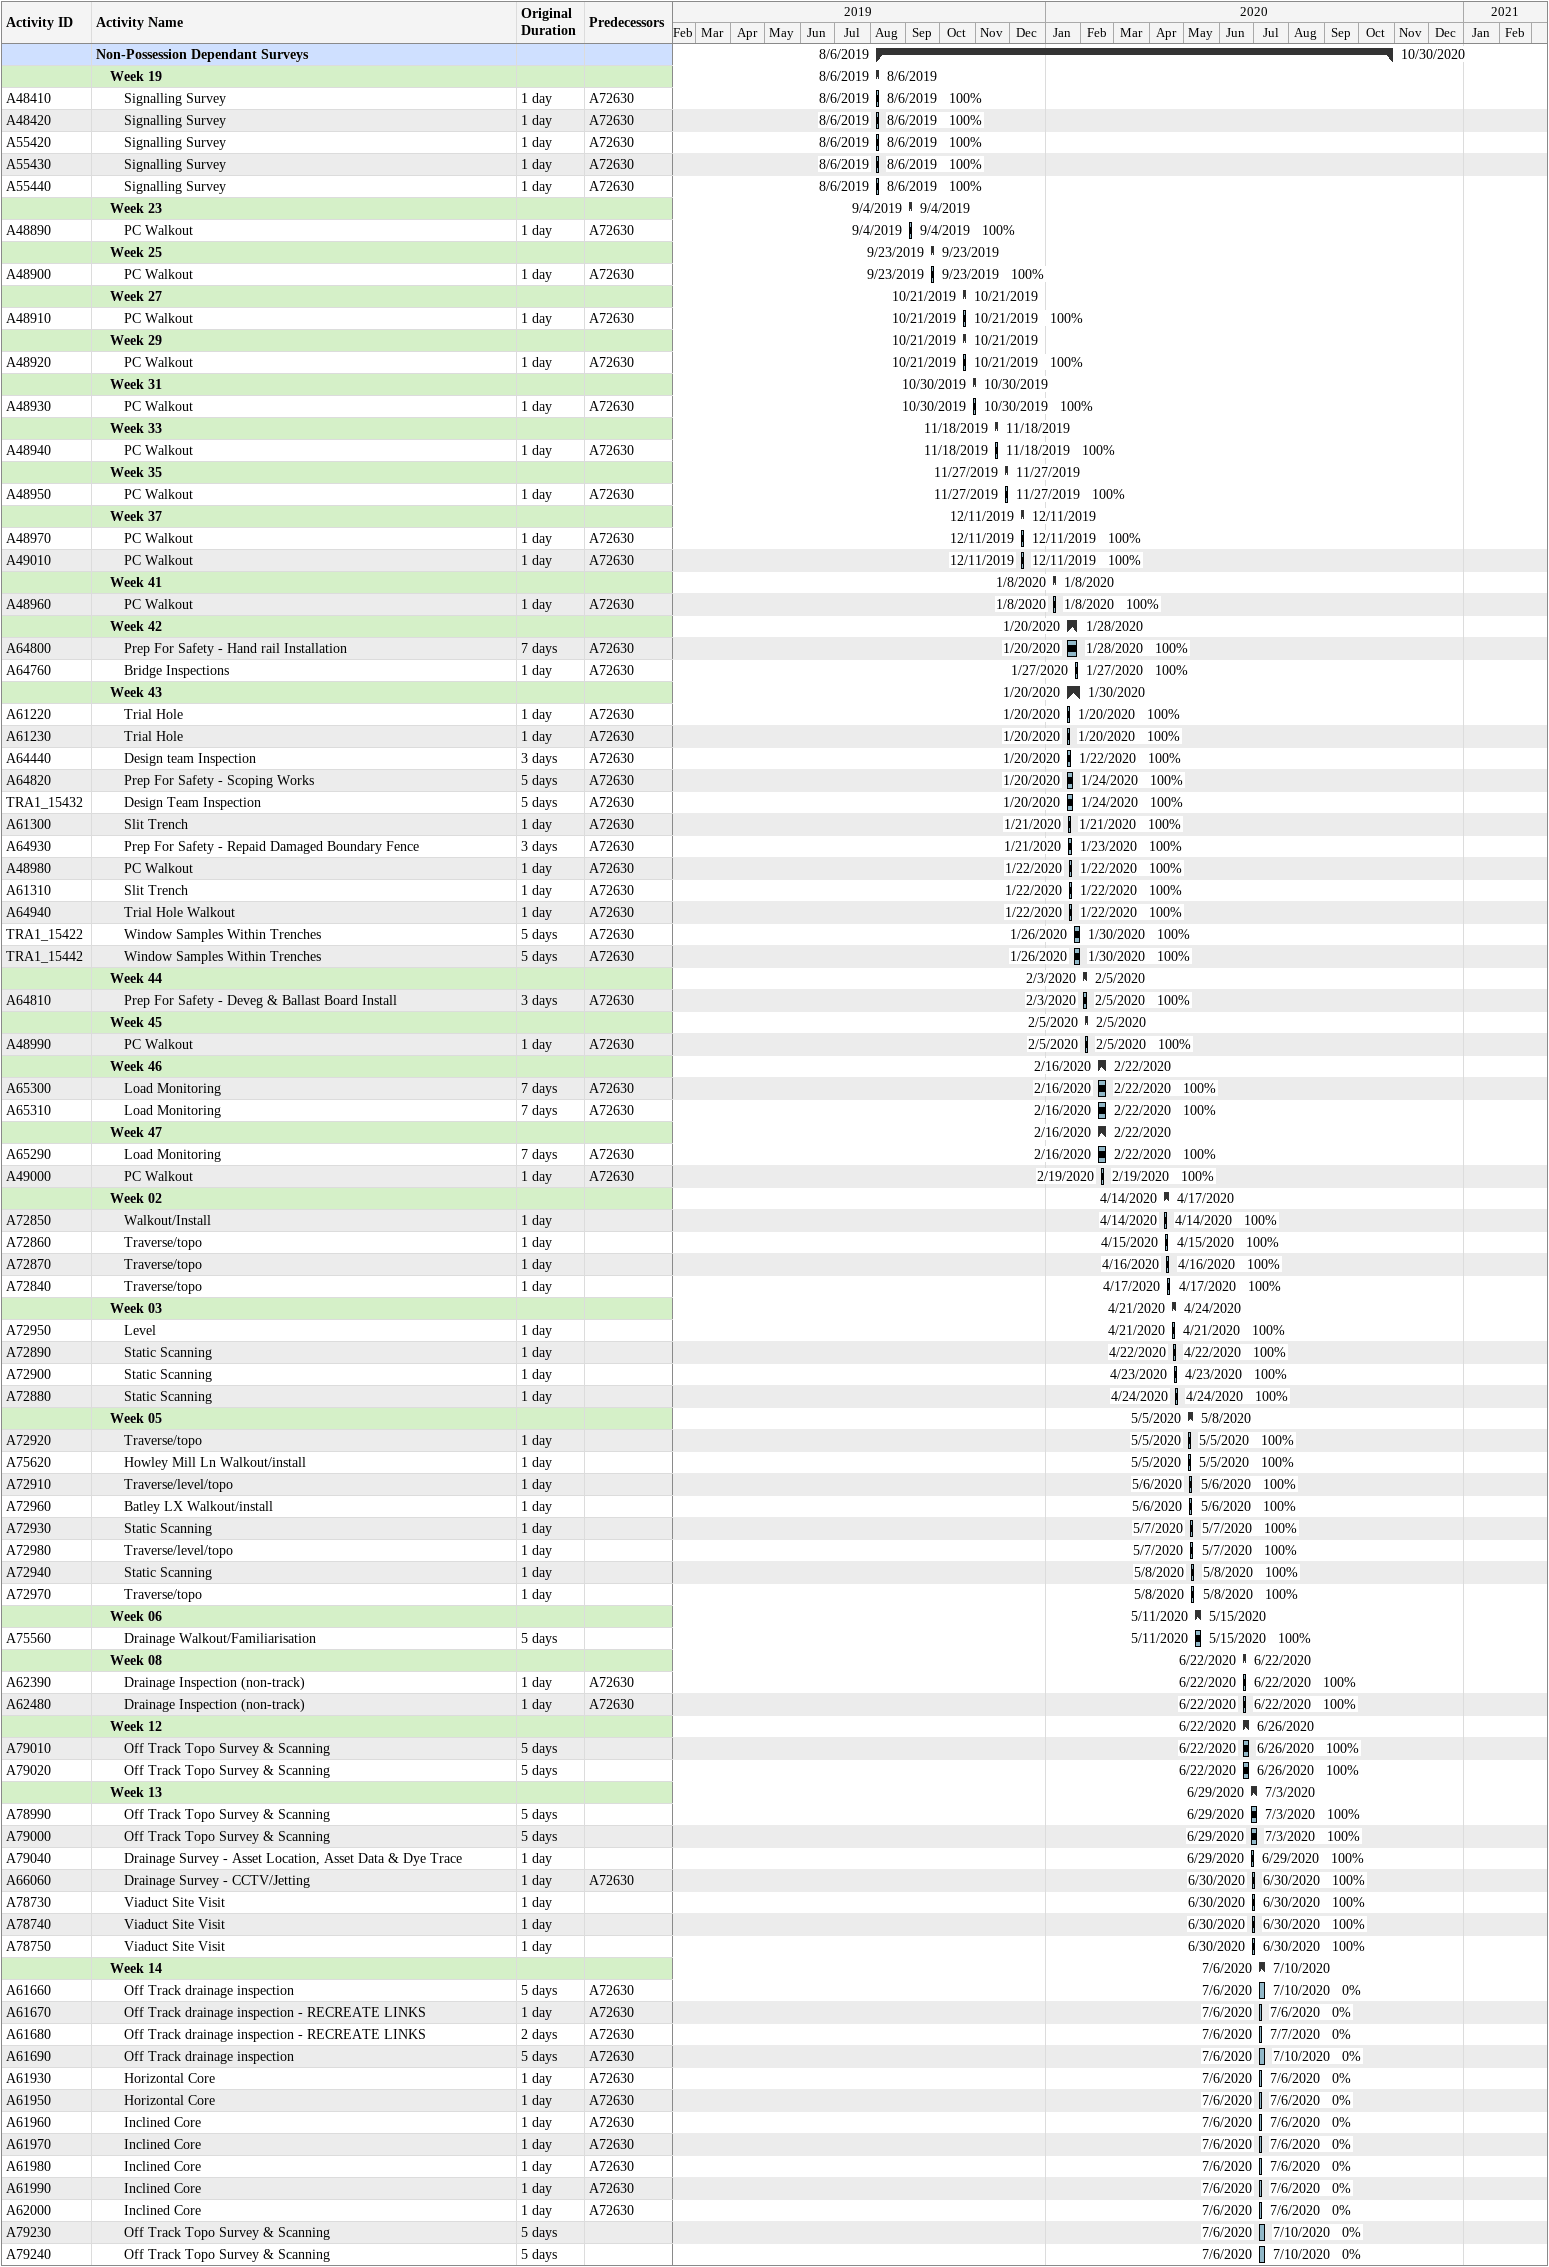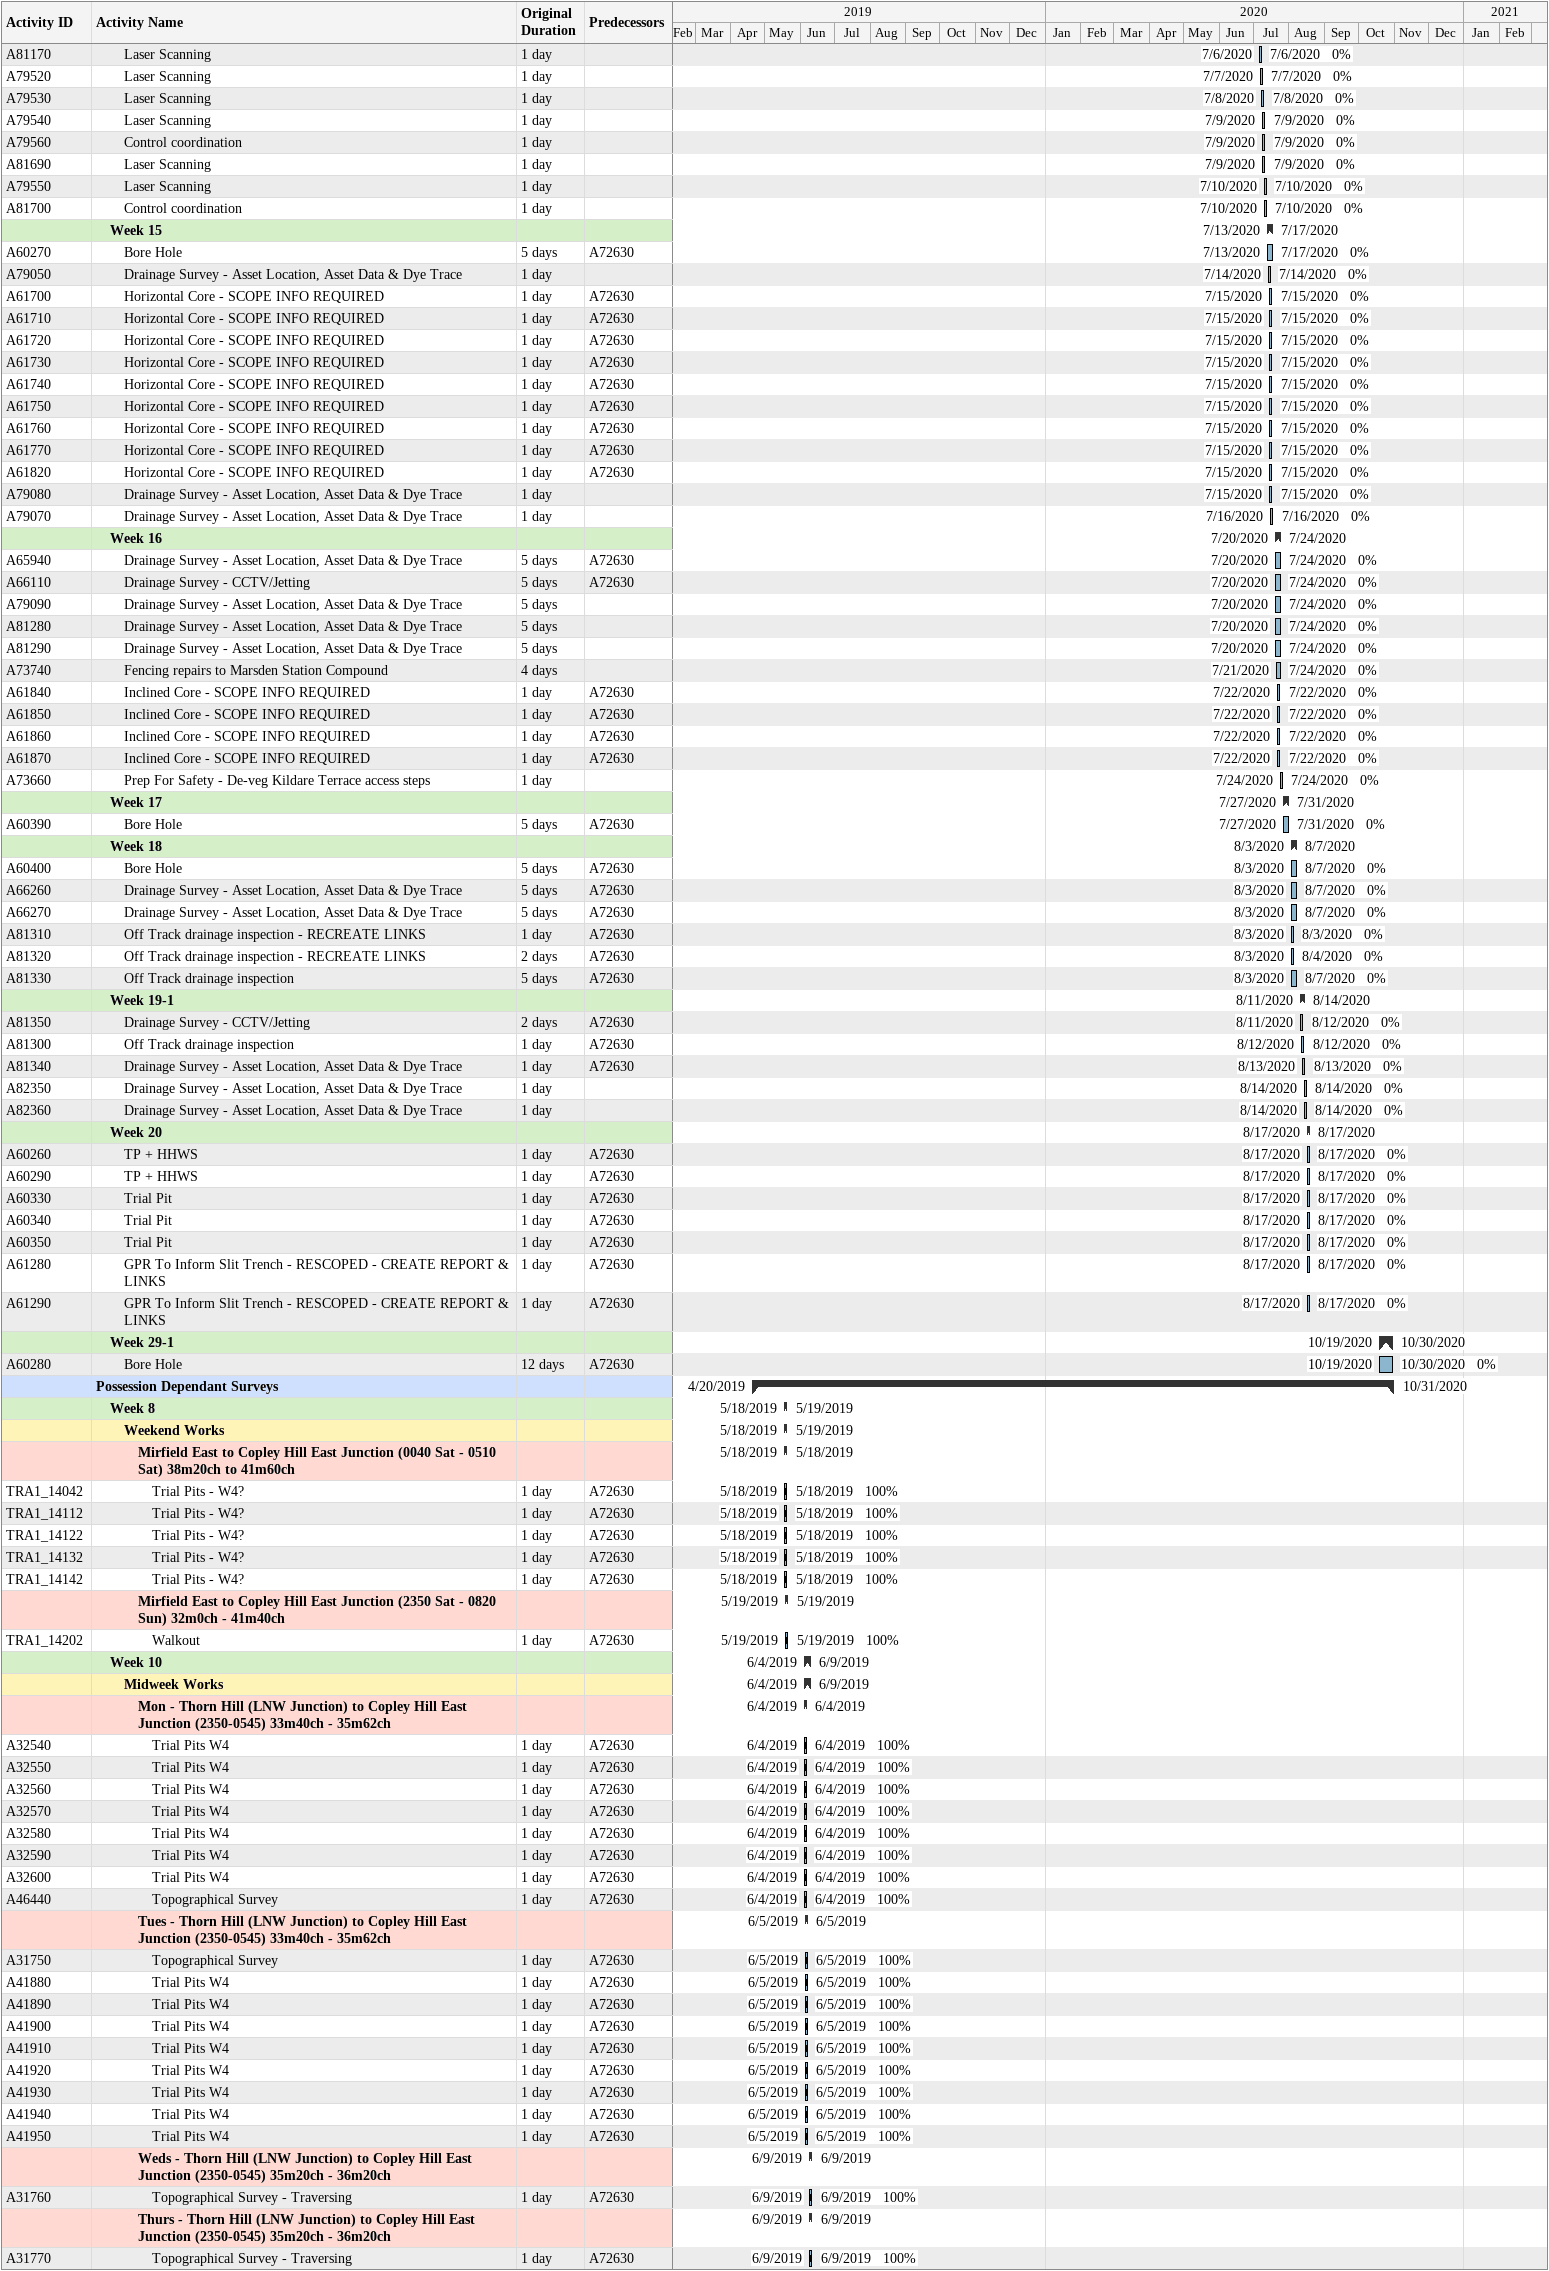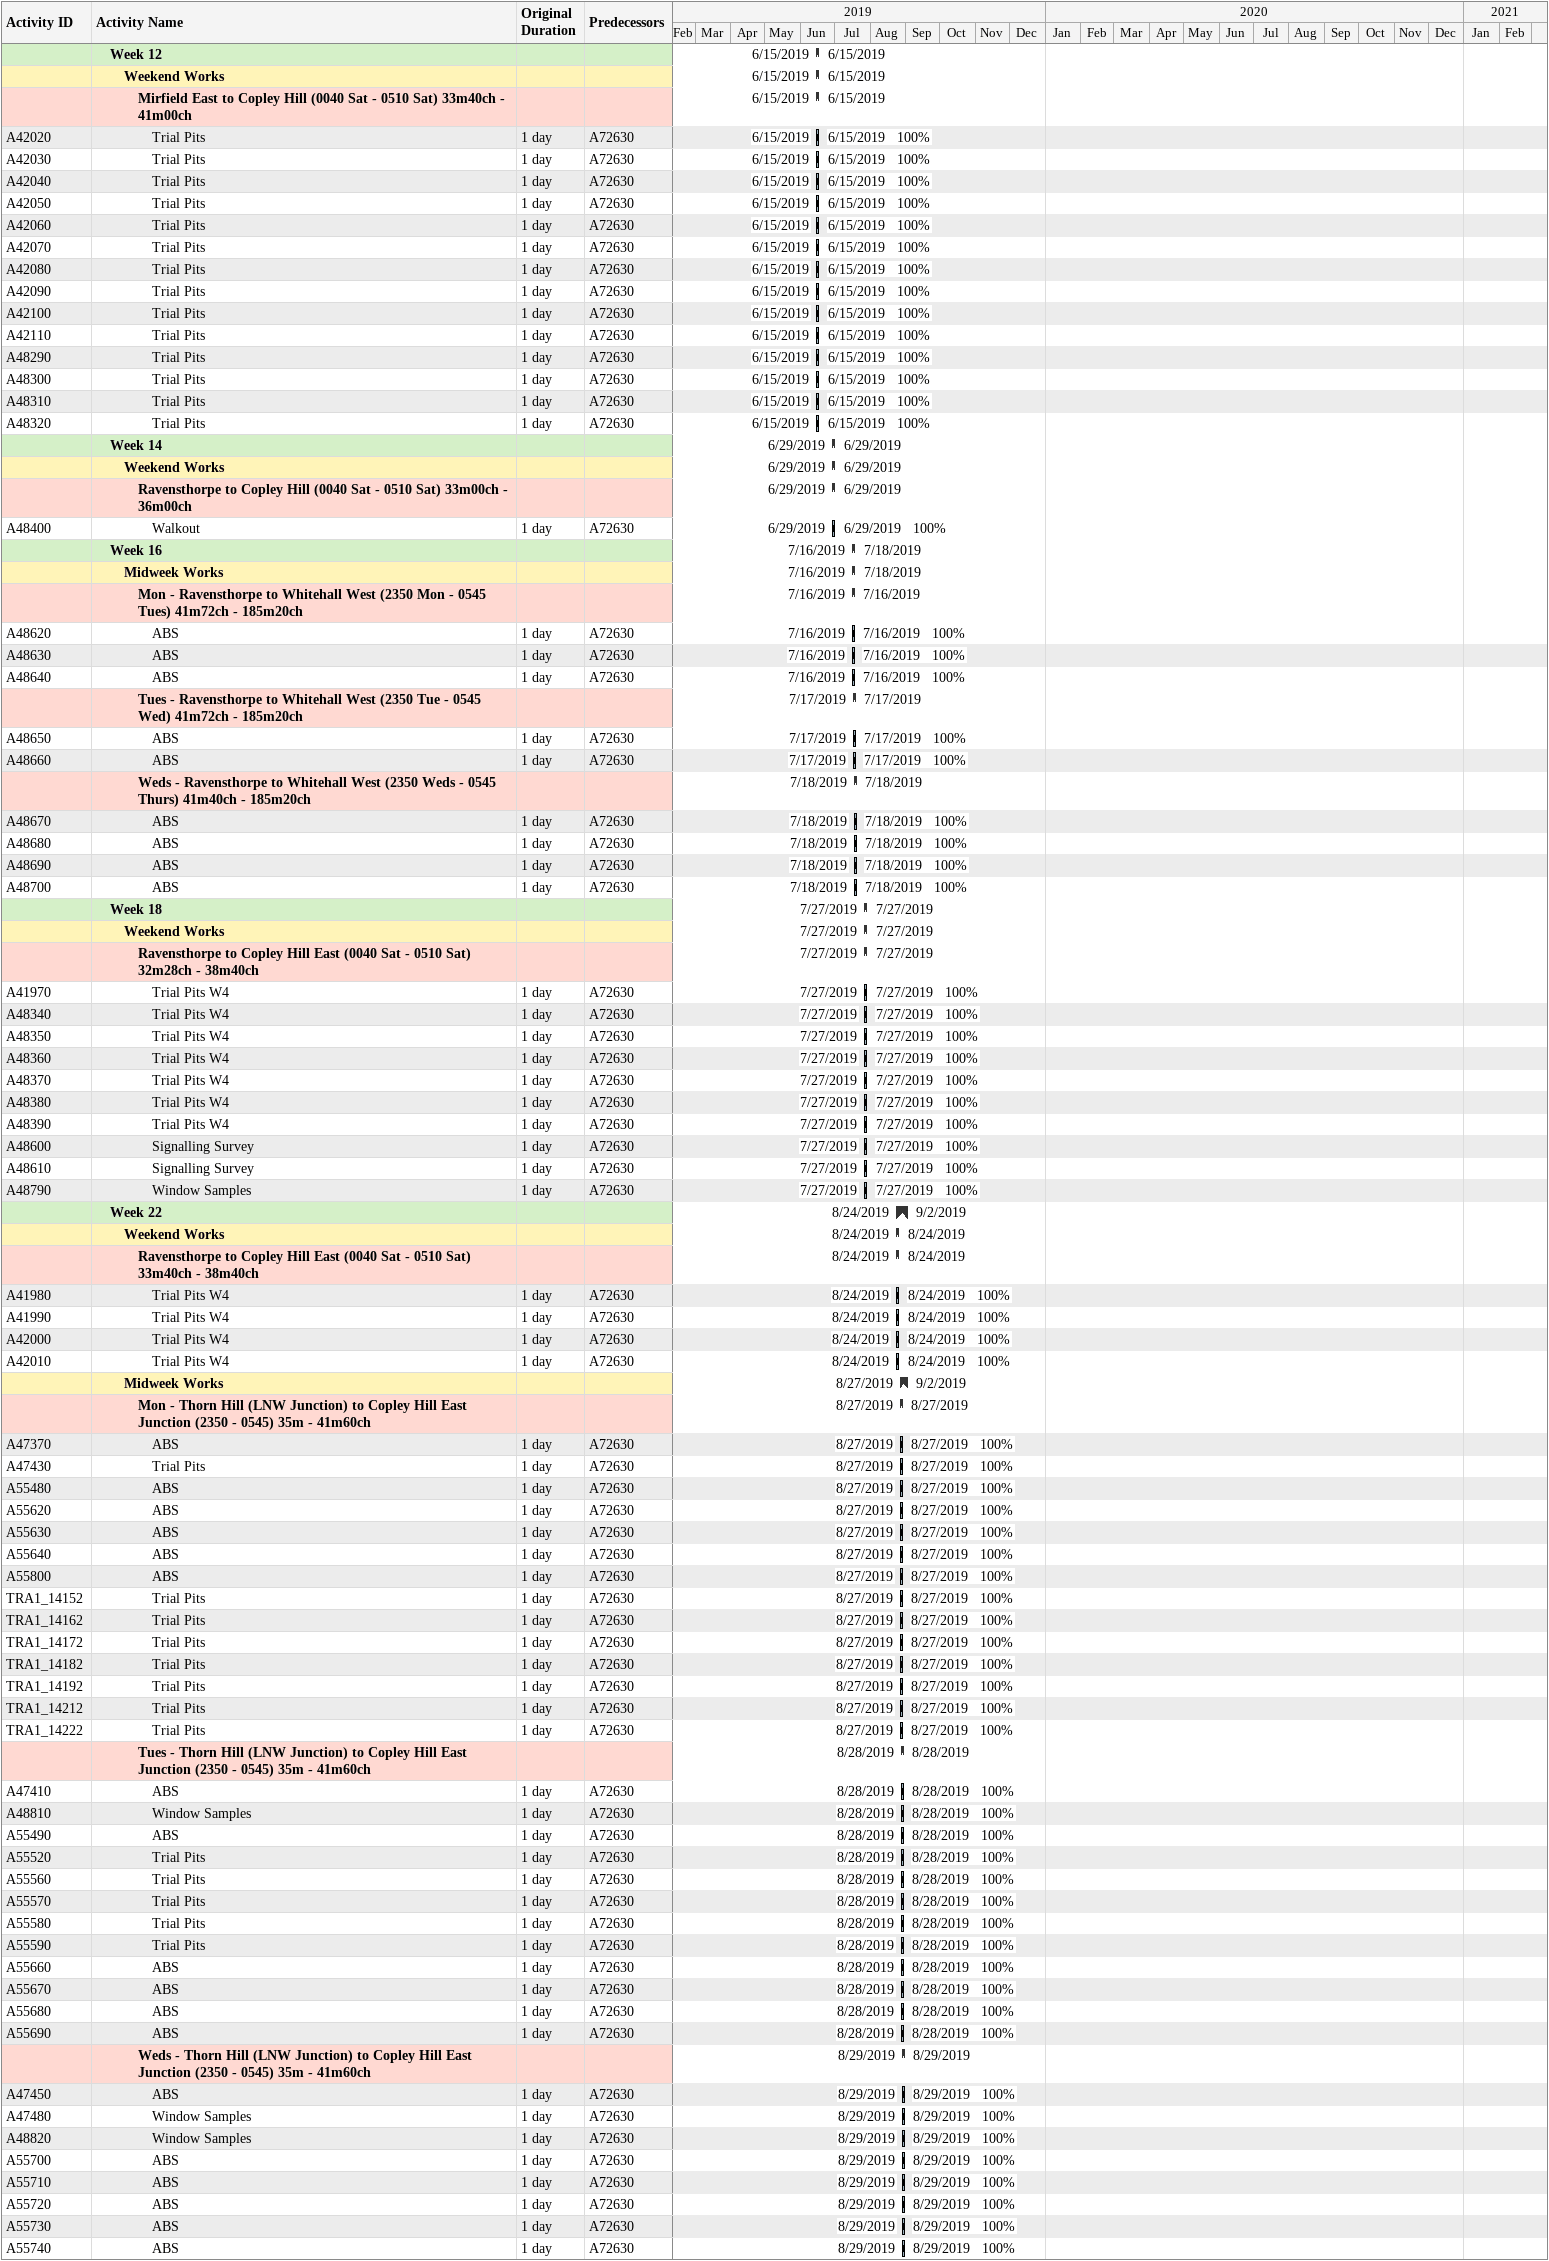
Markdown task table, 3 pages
| ID | Level | Task | Original duration | Start | Finish | Predecessors | % complete |
|---|---|---|---|---|---|---|---|
|  | 1 | **Non-Possession Dependant Surveys** |  | 2019-08-06 | 2020-10-30 |  |  |
|  | 2 | **Week 19** |  | 2019-08-06 | 2019-08-06 |  |  |
| A48410 | 3 | Signalling Survey | 1d | 2019-08-06 | 2019-08-06 | A72630 | 100 |
| A48420 | 3 | Signalling Survey | 1d | 2019-08-06 | 2019-08-06 | A72630 | 100 |
| A55420 | 3 | Signalling Survey | 1d | 2019-08-06 | 2019-08-06 | A72630 | 100 |
| A55430 | 3 | Signalling Survey | 1d | 2019-08-06 | 2019-08-06 | A72630 | 100 |
| A55440 | 3 | Signalling Survey | 1d | 2019-08-06 | 2019-08-06 | A72630 | 100 |
|  | 2 | **Week 23** |  | 2019-09-04 | 2019-09-04 |  |  |
| A48890 | 3 | PC Walkout | 1d | 2019-09-04 | 2019-09-04 | A72630 | 100 |
|  | 2 | **Week 25** |  | 2019-09-23 | 2019-09-23 |  |  |
| A48900 | 3 | PC Walkout | 1d | 2019-09-23 | 2019-09-23 | A72630 | 100 |
|  | 2 | **Week 27** |  | 2019-10-21 | 2019-10-21 |  |  |
| A48910 | 3 | PC Walkout | 1d | 2019-10-21 | 2019-10-21 | A72630 | 100 |
|  | 2 | **Week 29** |  | 2019-10-21 | 2019-10-21 |  |  |
| A48920 | 3 | PC Walkout | 1d | 2019-10-21 | 2019-10-21 | A72630 | 100 |
|  | 2 | **Week 31** |  | 2019-10-30 | 2019-10-30 |  |  |
| A48930 | 3 | PC Walkout | 1d | 2019-10-30 | 2019-10-30 | A72630 | 100 |
|  | 2 | **Week 33** |  | 2019-11-18 | 2019-11-18 |  |  |
| A48940 | 3 | PC Walkout | 1d | 2019-11-18 | 2019-11-18 | A72630 | 100 |
|  | 2 | **Week 35** |  | 2019-11-27 | 2019-11-27 |  |  |
| A48950 | 3 | PC Walkout | 1d | 2019-11-27 | 2019-11-27 | A72630 | 100 |
|  | 2 | **Week 37** |  | 2019-12-11 | 2019-12-11 |  |  |
| A48970 | 3 | PC Walkout | 1d | 2019-12-11 | 2019-12-11 | A72630 | 100 |
| A49010 | 3 | PC Walkout | 1d | 2019-12-11 | 2019-12-11 | A72630 | 100 |
|  | 2 | **Week 41** |  | 2020-01-08 | 2020-01-08 |  |  |
| A48960 | 3 | PC Walkout | 1d | 2020-01-08 | 2020-01-08 | A72630 | 100 |
|  | 2 | **Week 42** |  | 2020-01-20 | 2020-01-28 |  |  |
| A64800 | 3 | Prep For Safety - Hand rail Installation | 7d | 2020-01-20 | 2020-01-28 | A72630 | 100 |
| A64760 | 3 | Bridge Inspections | 1d | 2020-01-27 | 2020-01-27 | A72630 | 100 |
|  | 2 | **Week 43** |  | 2020-01-20 | 2020-01-30 |  |  |
| A61220 | 3 | Trial Hole | 1d | 2020-01-20 | 2020-01-20 | A72630 | 100 |
| A61230 | 3 | Trial Hole | 1d | 2020-01-20 | 2020-01-20 | A72630 | 100 |
| A64440 | 3 | Design team Inspection | 3d | 2020-01-20 | 2020-01-22 | A72630 | 100 |
| A64820 | 3 | Prep For Safety - Scoping Works | 5d | 2020-01-20 | 2020-01-24 | A72630 | 100 |
| TRA1_15432 | 3 | Design Team Inspection | 5d | 2020-01-20 | 2020-01-24 | A72630 | 100 |
| A61300 | 3 | Slit Trench | 1d | 2020-01-21 | 2020-01-21 | A72630 | 100 |
| A64930 | 3 | Prep For Safety - Repaid Damaged Boundary Fence | 3d | 2020-01-21 | 2020-01-23 | A72630 | 100 |
| A48980 | 3 | PC Walkout | 1d | 2020-01-22 | 2020-01-22 | A72630 | 100 |
| A61310 | 3 | Slit Trench | 1d | 2020-01-22 | 2020-01-22 | A72630 | 100 |
| A64940 | 3 | Trial Hole Walkout | 1d | 2020-01-22 | 2020-01-22 | A72630 | 100 |
| TRA1_15422 | 3 | Window Samples Within Trenches | 5d | 2020-01-26 | 2020-01-30 | A72630 | 100 |
| TRA1_15442 | 3 | Window Samples Within Trenches | 5d | 2020-01-26 | 2020-01-30 | A72630 | 100 |
|  | 2 | **Week 44** |  | 2020-02-03 | 2020-02-05 |  |  |
| A64810 | 3 | Prep For Safety - Deveg & Ballast Board Install | 3d | 2020-02-03 | 2020-02-05 | A72630 | 100 |
|  | 2 | **Week 45** |  | 2020-02-05 | 2020-02-05 |  |  |
| A48990 | 3 | PC Walkout | 1d | 2020-02-05 | 2020-02-05 | A72630 | 100 |
|  | 2 | **Week 46** |  | 2020-02-16 | 2020-02-22 |  |  |
| A65300 | 3 | Load Monitoring | 7d | 2020-02-16 | 2020-02-22 | A72630 | 100 |
| A65310 | 3 | Load Monitoring | 7d | 2020-02-16 | 2020-02-22 | A72630 | 100 |
|  | 2 | **Week 47** |  | 2020-02-16 | 2020-02-22 |  |  |
| A65290 | 3 | Load Monitoring | 7d | 2020-02-16 | 2020-02-22 | A72630 | 100 |
| A49000 | 3 | PC Walkout | 1d | 2020-02-19 | 2020-02-19 | A72630 | 100 |
|  | 2 | **Week 02** |  | 2020-04-14 | 2020-04-17 |  |  |
| A72850 | 3 | Walkout/Install | 1d | 2020-04-14 | 2020-04-14 |  | 100 |
| A72860 | 3 | Traverse/topo | 1d | 2020-04-15 | 2020-04-15 |  | 100 |
| A72870 | 3 | Traverse/topo | 1d | 2020-04-16 | 2020-04-16 |  | 100 |
| A72840 | 3 | Traverse/topo | 1d | 2020-04-17 | 2020-04-17 |  | 100 |
|  | 2 | **Week 03** |  | 2020-04-21 | 2020-04-24 |  |  |
| A72950 | 3 | Level | 1d | 2020-04-21 | 2020-04-21 |  | 100 |
| A72890 | 3 | Static Scanning | 1d | 2020-04-22 | 2020-04-22 |  | 100 |
| A72900 | 3 | Static Scanning | 1d | 2020-04-23 | 2020-04-23 |  | 100 |
| A72880 | 3 | Static Scanning | 1d | 2020-04-24 | 2020-04-24 |  | 100 |
|  | 2 | **Week 05** |  | 2020-05-05 | 2020-05-08 |  |  |
| A72920 | 3 | Traverse/topo | 1d | 2020-05-05 | 2020-05-05 |  | 100 |
| A75620 | 3 | Howley Mill Ln Walkout/install | 1d | 2020-05-05 | 2020-05-05 |  | 100 |
| A72910 | 3 | Traverse/level/topo | 1d | 2020-05-06 | 2020-05-06 |  | 100 |
| A72960 | 3 | Batley LX Walkout/install | 1d | 2020-05-06 | 2020-05-06 |  | 100 |
| A72930 | 3 | Static Scanning | 1d | 2020-05-07 | 2020-05-07 |  | 100 |
| A72980 | 3 | Traverse/level/topo | 1d | 2020-05-07 | 2020-05-07 |  | 100 |
| A72940 | 3 | Static Scanning | 1d | 2020-05-08 | 2020-05-08 |  | 100 |
| A72970 | 3 | Traverse/topo | 1d | 2020-05-08 | 2020-05-08 |  | 100 |
|  | 2 | **Week 06** |  | 2020-05-11 | 2020-05-15 |  |  |
| A75560 | 3 | Drainage Walkout/Familiarisation | 5d | 2020-05-11 | 2020-05-15 |  | 100 |
|  | 2 | **Week 08** |  | 2020-06-22 | 2020-06-22 |  |  |
| A62390 | 3 | Drainage Inspection (non-track) | 1d | 2020-06-22 | 2020-06-22 | A72630 | 100 |
| A62480 | 3 | Drainage Inspection (non-track) | 1d | 2020-06-22 | 2020-06-22 | A72630 | 100 |
|  | 2 | **Week 12** |  | 2020-06-22 | 2020-06-26 |  |  |
| A79010 | 3 | Off Track Topo Survey & Scanning | 5d | 2020-06-22 | 2020-06-26 |  | 100 |
| A79020 | 3 | Off Track Topo Survey & Scanning | 5d | 2020-06-22 | 2020-06-26 |  | 100 |
|  | 2 | **Week 13** |  | 2020-06-29 | 2020-07-03 |  |  |
| A78990 | 3 | Off Track Topo Survey & Scanning | 5d | 2020-06-29 | 2020-07-03 |  | 100 |
| A79000 | 3 | Off Track Topo Survey & Scanning | 5d | 2020-06-29 | 2020-07-03 |  | 100 |
| A79040 | 3 | Drainage Survey - Asset Location, Asset Data & Dye Trace | 1d | 2020-06-29 | 2020-06-29 |  | 100 |
| A66060 | 3 | Drainage Survey - CCTV/Jetting | 1d | 2020-06-30 | 2020-06-30 | A72630 | 100 |
| A78730 | 3 | Viaduct Site Visit | 1d | 2020-06-30 | 2020-06-30 |  | 100 |
| A78740 | 3 | Viaduct Site Visit | 1d | 2020-06-30 | 2020-06-30 |  | 100 |
| A78750 | 3 | Viaduct Site Visit | 1d | 2020-06-30 | 2020-06-30 |  | 100 |
|  | 2 | **Week 14** |  | 2020-07-06 | 2020-07-10 |  |  |
| A61660 | 3 | Off Track drainage inspection | 5d | 2020-07-06 | 2020-07-10 | A72630 | 0 |
| A61670 | 3 | Off Track drainage inspection - RECREATE LINKS | 1d | 2020-07-06 | 2020-07-06 | A72630 | 0 |
| A61680 | 3 | Off Track drainage inspection - RECREATE LINKS | 2d | 2020-07-06 | 2020-07-07 | A72630 | 0 |
| A61690 | 3 | Off Track drainage inspection | 5d | 2020-07-06 | 2020-07-10 | A72630 | 0 |
| A61930 | 3 | Horizontal Core | 1d | 2020-07-06 | 2020-07-06 | A72630 | 0 |
| A61950 | 3 | Horizontal Core | 1d | 2020-07-06 | 2020-07-06 | A72630 | 0 |
| A61960 | 3 | Inclined Core | 1d | 2020-07-06 | 2020-07-06 | A72630 | 0 |
| A61970 | 3 | Inclined Core | 1d | 2020-07-06 | 2020-07-06 | A72630 | 0 |
| A61980 | 3 | Inclined Core | 1d | 2020-07-06 | 2020-07-06 | A72630 | 0 |
| A61990 | 3 | Inclined Core | 1d | 2020-07-06 | 2020-07-06 | A72630 | 0 |
| A62000 | 3 | Inclined Core | 1d | 2020-07-06 | 2020-07-06 | A72630 | 0 |
| A79230 | 3 | Off Track Topo Survey & Scanning | 5d | 2020-07-06 | 2020-07-10 |  | 0 |
| A79240 | 3 | Off Track Topo Survey & Scanning | 5d | 2020-07-06 | 2020-07-10 |  | 0 |
| A81170 | 3 | Laser Scanning | 1d | 2020-07-06 | 2020-07-06 |  | 0 |
| A79520 | 3 | Laser Scanning | 1d | 2020-07-07 | 2020-07-07 |  | 0 |
| A79530 | 3 | Laser Scanning | 1d | 2020-07-08 | 2020-07-08 |  | 0 |
| A79540 | 3 | Laser Scanning | 1d | 2020-07-09 | 2020-07-09 |  | 0 |
| A79560 | 3 | Control coordination | 1d | 2020-07-09 | 2020-07-09 |  | 0 |
| A81690 | 3 | Laser Scanning | 1d | 2020-07-09 | 2020-07-09 |  | 0 |
| A79550 | 3 | Laser Scanning | 1d | 2020-07-10 | 2020-07-10 |  | 0 |
| A81700 | 3 | Control coordination | 1d | 2020-07-10 | 2020-07-10 |  | 0 |
|  | 2 | **Week 15** |  | 2020-07-13 | 2020-07-17 |  |  |
| A60270 | 3 | Bore Hole | 5d | 2020-07-13 | 2020-07-17 | A72630 | 0 |
| A79050 | 3 | Drainage Survey - Asset Location, Asset Data & Dye Trace | 1d | 2020-07-14 | 2020-07-14 |  | 0 |
| A61700 | 3 | Horizontal Core - SCOPE INFO REQUIRED | 1d | 2020-07-15 | 2020-07-15 | A72630 | 0 |
| A61710 | 3 | Horizontal Core - SCOPE INFO REQUIRED | 1d | 2020-07-15 | 2020-07-15 | A72630 | 0 |
| A61720 | 3 | Horizontal Core - SCOPE INFO REQUIRED | 1d | 2020-07-15 | 2020-07-15 | A72630 | 0 |
| A61730 | 3 | Horizontal Core - SCOPE INFO REQUIRED | 1d | 2020-07-15 | 2020-07-15 | A72630 | 0 |
| A61740 | 3 | Horizontal Core - SCOPE INFO REQUIRED | 1d | 2020-07-15 | 2020-07-15 | A72630 | 0 |
| A61750 | 3 | Horizontal Core - SCOPE INFO REQUIRED | 1d | 2020-07-15 | 2020-07-15 | A72630 | 0 |
| A61760 | 3 | Horizontal Core - SCOPE INFO REQUIRED | 1d | 2020-07-15 | 2020-07-15 | A72630 | 0 |
| A61770 | 3 | Horizontal Core - SCOPE INFO REQUIRED | 1d | 2020-07-15 | 2020-07-15 | A72630 | 0 |
| A61820 | 3 | Horizontal Core - SCOPE INFO REQUIRED | 1d | 2020-07-15 | 2020-07-15 | A72630 | 0 |
| A79080 | 3 | Drainage Survey - Asset Location, Asset Data & Dye Trace | 1d | 2020-07-15 | 2020-07-15 |  | 0 |
| A79070 | 3 | Drainage Survey - Asset Location, Asset Data & Dye Trace | 1d | 2020-07-16 | 2020-07-16 |  | 0 |
|  | 2 | **Week 16** |  | 2020-07-20 | 2020-07-24 |  |  |
| A65940 | 3 | Drainage Survey - Asset Location, Asset Data & Dye Trace | 5d | 2020-07-20 | 2020-07-24 | A72630 | 0 |
| A66110 | 3 | Drainage Survey - CCTV/Jetting | 5d | 2020-07-20 | 2020-07-24 | A72630 | 0 |
| A79090 | 3 | Drainage Survey - Asset Location, Asset Data & Dye Trace | 5d | 2020-07-20 | 2020-07-24 |  | 0 |
| A81280 | 3 | Drainage Survey - Asset Location, Asset Data & Dye Trace | 5d | 2020-07-20 | 2020-07-24 |  | 0 |
| A81290 | 3 | Drainage Survey - Asset Location, Asset Data & Dye Trace | 5d | 2020-07-20 | 2020-07-24 |  | 0 |
| A73740 | 3 | Fencing repairs to Marsden Station Compound | 4d | 2020-07-21 | 2020-07-24 |  | 0 |
| A61840 | 3 | Inclined Core - SCOPE INFO REQUIRED | 1d | 2020-07-22 | 2020-07-22 | A72630 | 0 |
| A61850 | 3 | Inclined Core - SCOPE INFO REQUIRED | 1d | 2020-07-22 | 2020-07-22 | A72630 | 0 |
| A61860 | 3 | Inclined Core - SCOPE INFO REQUIRED | 1d | 2020-07-22 | 2020-07-22 | A72630 | 0 |
| A61870 | 3 | Inclined Core - SCOPE INFO REQUIRED | 1d | 2020-07-22 | 2020-07-22 | A72630 | 0 |
| A73660 | 3 | Prep For Safety - De-veg Kildare Terrace access steps | 1d | 2020-07-24 | 2020-07-24 |  | 0 |
|  | 2 | **Week 17** |  | 2020-07-27 | 2020-07-31 |  |  |
| A60390 | 3 | Bore Hole | 5d | 2020-07-27 | 2020-07-31 | A72630 | 0 |
|  | 2 | **Week 18** |  | 2020-08-03 | 2020-08-07 |  |  |
| A60400 | 3 | Bore Hole | 5d | 2020-08-03 | 2020-08-07 | A72630 | 0 |
| A66260 | 3 | Drainage Survey - Asset Location, Asset Data & Dye Trace | 5d | 2020-08-03 | 2020-08-07 | A72630 | 0 |
| A66270 | 3 | Drainage Survey - Asset Location, Asset Data & Dye Trace | 5d | 2020-08-03 | 2020-08-07 | A72630 | 0 |
| A81310 | 3 | Off Track drainage inspection - RECREATE LINKS | 1d | 2020-08-03 | 2020-08-03 | A72630 | 0 |
| A81320 | 3 | Off Track drainage inspection - RECREATE LINKS | 2d | 2020-08-03 | 2020-08-04 | A72630 | 0 |
| A81330 | 3 | Off Track drainage inspection | 5d | 2020-08-03 | 2020-08-07 | A72630 | 0 |
|  | 2 | **Week 19-1** |  | 2020-08-11 | 2020-08-14 |  |  |
| A81350 | 3 | Drainage Survey - CCTV/Jetting | 2d | 2020-08-11 | 2020-08-12 | A72630 | 0 |
| A81300 | 3 | Off Track drainage inspection | 1d | 2020-08-12 | 2020-08-12 | A72630 | 0 |
| A81340 | 3 | Drainage Survey - Asset Location, Asset Data & Dye Trace | 1d | 2020-08-13 | 2020-08-13 | A72630 | 0 |
| A82350 | 3 | Drainage Survey - Asset Location, Asset Data & Dye Trace | 1d | 2020-08-14 | 2020-08-14 |  | 0 |
| A82360 | 3 | Drainage Survey - Asset Location, Asset Data & Dye Trace | 1d | 2020-08-14 | 2020-08-14 |  | 0 |
|  | 2 | **Week 20** |  | 2020-08-17 | 2020-08-17 |  |  |
| A60260 | 3 | TP + HHWS | 1d | 2020-08-17 | 2020-08-17 | A72630 | 0 |
| A60290 | 3 | TP + HHWS | 1d | 2020-08-17 | 2020-08-17 | A72630 | 0 |
| A60330 | 3 | Trial Pit | 1d | 2020-08-17 | 2020-08-17 | A72630 | 0 |
| A60340 | 3 | Trial Pit | 1d | 2020-08-17 | 2020-08-17 | A72630 | 0 |
| A60350 | 3 | Trial Pit | 1d | 2020-08-17 | 2020-08-17 | A72630 | 0 |
| A61280 | 3 | GPR To Inform Slit Trench - RESCOPED - CREATE REPORT & LINKS | 1d | 2020-08-17 | 2020-08-17 | A72630 | 0 |
| A61290 | 3 | GPR To Inform Slit Trench - RESCOPED - CREATE REPORT & LINKS | 1d | 2020-08-17 | 2020-08-17 | A72630 | 0 |
|  | 2 | **Week 29-1** |  | 2020-10-19 | 2020-10-30 |  |  |
| A60280 | 3 | Bore Hole | 12d | 2020-10-19 | 2020-10-30 | A72630 | 0 |
|  | 1 | **Possession Dependant Surveys** |  | 2019-04-20 | 2020-10-31 |  |  |
|  | 2 | **Week 8** |  | 2019-05-18 | 2019-05-19 |  |  |
|  | 3 | **Weekend Works** |  | 2019-05-18 | 2019-05-19 |  |  |
|  | 4 | **Mirfield East to Copley Hill East Junction (0040 Sat - 0510 Sat) 38m20ch to 41m60ch** |  | 2019-05-18 | 2019-05-18 |  |  |
| TRA1_14042 | 5 | Trial Pits - W4? | 1d | 2019-05-18 | 2019-05-18 | A72630 | 100 |
| TRA1_14112 | 5 | Trial Pits - W4? | 1d | 2019-05-18 | 2019-05-18 | A72630 | 100 |
| TRA1_14122 | 5 | Trial Pits - W4? | 1d | 2019-05-18 | 2019-05-18 | A72630 | 100 |
| TRA1_14132 | 5 | Trial Pits - W4? | 1d | 2019-05-18 | 2019-05-18 | A72630 | 100 |
| TRA1_14142 | 5 | Trial Pits - W4? | 1d | 2019-05-18 | 2019-05-18 | A72630 | 100 |
|  | 4 | **Mirfield East to Copley Hill East Junction (2350 Sat - 0820 Sun) 32m0ch - 41m40ch** |  | 2019-05-19 | 2019-05-19 |  |  |
| TRA1_14202 | 5 | Walkout | 1d | 2019-05-19 | 2019-05-19 | A72630 | 100 |
|  | 2 | **Week 10** |  | 2019-06-04 | 2019-06-09 |  |  |
|  | 3 | **Midweek Works** |  | 2019-06-04 | 2019-06-09 |  |  |
|  | 4 | **Mon - Thorn Hill (LNW Junction) to Copley Hill East Junction (2350-0545) 33m40ch - 35m62ch** |  | 2019-06-04 | 2019-06-04 |  |  |
| A32540 | 5 | Trial Pits W4 | 1d | 2019-06-04 | 2019-06-04 | A72630 | 100 |
| A32550 | 5 | Trial Pits W4 | 1d | 2019-06-04 | 2019-06-04 | A72630 | 100 |
| A32560 | 5 | Trial Pits W4 | 1d | 2019-06-04 | 2019-06-04 | A72630 | 100 |
| A32570 | 5 | Trial Pits W4 | 1d | 2019-06-04 | 2019-06-04 | A72630 | 100 |
| A32580 | 5 | Trial Pits W4 | 1d | 2019-06-04 | 2019-06-04 | A72630 | 100 |
| A32590 | 5 | Trial Pits W4 | 1d | 2019-06-04 | 2019-06-04 | A72630 | 100 |
| A32600 | 5 | Trial Pits W4 | 1d | 2019-06-04 | 2019-06-04 | A72630 | 100 |
| A46440 | 5 | Topographical Survey | 1d | 2019-06-04 | 2019-06-04 | A72630 | 100 |
|  | 4 | **Tues - Thorn Hill (LNW Junction) to Copley Hill East Junction (2350-0545) 33m40ch - 35m62ch** |  | 2019-06-05 | 2019-06-05 |  |  |
| A31750 | 5 | Topographical Survey | 1d | 2019-06-05 | 2019-06-05 | A72630 | 100 |
| A41880 | 5 | Trial Pits W4 | 1d | 2019-06-05 | 2019-06-05 | A72630 | 100 |
| A41890 | 5 | Trial Pits W4 | 1d | 2019-06-05 | 2019-06-05 | A72630 | 100 |
| A41900 | 5 | Trial Pits W4 | 1d | 2019-06-05 | 2019-06-05 | A72630 | 100 |
| A41910 | 5 | Trial Pits W4 | 1d | 2019-06-05 | 2019-06-05 | A72630 | 100 |
| A41920 | 5 | Trial Pits W4 | 1d | 2019-06-05 | 2019-06-05 | A72630 | 100 |
| A41930 | 5 | Trial Pits W4 | 1d | 2019-06-05 | 2019-06-05 | A72630 | 100 |
| A41940 | 5 | Trial Pits W4 | 1d | 2019-06-05 | 2019-06-05 | A72630 | 100 |
| A41950 | 5 | Trial Pits W4 | 1d | 2019-06-05 | 2019-06-05 | A72630 | 100 |
|  | 4 | **Weds - Thorn Hill (LNW Junction) to Copley Hill East Junction (2350-0545) 35m20ch - 36m20ch** |  | 2019-06-09 | 2019-06-09 |  |  |
| A31760 | 5 | Topographical Survey - Traversing | 1d | 2019-06-09 | 2019-06-09 | A72630 | 100 |
|  | 4 | **Thurs - Thorn Hill (LNW Junction) to Copley Hill East Junction (2350-0545) 35m20ch - 36m20ch** |  | 2019-06-09 | 2019-06-09 |  |  |
| A31770 | 5 | Topographical Survey - Traversing | 1d | 2019-06-09 | 2019-06-09 | A72630 | 100 |
|  | 2 | **Week 12** |  | 2019-06-15 | 2019-06-15 |  |  |
|  | 3 | **Weekend Works** |  | 2019-06-15 | 2019-06-15 |  |  |
|  | 4 | **Mirfield East to Copley Hill (0040 Sat - 0510 Sat) 33m40ch - 41m00ch** |  | 2019-06-15 | 2019-06-15 |  |  |
| A42020 | 5 | Trial Pits | 1d | 2019-06-15 | 2019-06-15 | A72630 | 100 |
| A42030 | 5 | Trial Pits | 1d | 2019-06-15 | 2019-06-15 | A72630 | 100 |
| A42040 | 5 | Trial Pits | 1d | 2019-06-15 | 2019-06-15 | A72630 | 100 |
| A42050 | 5 | Trial Pits | 1d | 2019-06-15 | 2019-06-15 | A72630 | 100 |
| A42060 | 5 | Trial Pits | 1d | 2019-06-15 | 2019-06-15 | A72630 | 100 |
| A42070 | 5 | Trial Pits | 1d | 2019-06-15 | 2019-06-15 | A72630 | 100 |
| A42080 | 5 | Trial Pits | 1d | 2019-06-15 | 2019-06-15 | A72630 | 100 |
| A42090 | 5 | Trial Pits | 1d | 2019-06-15 | 2019-06-15 | A72630 | 100 |
| A42100 | 5 | Trial Pits | 1d | 2019-06-15 | 2019-06-15 | A72630 | 100 |
| A42110 | 5 | Trial Pits | 1d | 2019-06-15 | 2019-06-15 | A72630 | 100 |
| A48290 | 5 | Trial Pits | 1d | 2019-06-15 | 2019-06-15 | A72630 | 100 |
| A48300 | 5 | Trial Pits | 1d | 2019-06-15 | 2019-06-15 | A72630 | 100 |
| A48310 | 5 | Trial Pits | 1d | 2019-06-15 | 2019-06-15 | A72630 | 100 |
| A48320 | 5 | Trial Pits | 1d | 2019-06-15 | 2019-06-15 | A72630 | 100 |
|  | 2 | **Week 14** |  | 2019-06-29 | 2019-06-29 |  |  |
|  | 3 | **Weekend Works** |  | 2019-06-29 | 2019-06-29 |  |  |
|  | 4 | **Ravensthorpe to Copley Hill (0040 Sat - 0510 Sat) 33m00ch - 36m00ch** |  | 2019-06-29 | 2019-06-29 |  |  |
| A48400 | 5 | Walkout | 1d | 2019-06-29 | 2019-06-29 | A72630 | 100 |
|  | 2 | **Week 16** |  | 2019-07-16 | 2019-07-18 |  |  |
|  | 3 | **Midweek Works** |  | 2019-07-16 | 2019-07-18 |  |  |
|  | 4 | **Mon - Ravensthorpe to Whitehall West (2350 Mon - 0545 Tues) 41m72ch - 185m20ch** |  | 2019-07-16 | 2019-07-16 |  |  |
| A48620 | 5 | ABS | 1d | 2019-07-16 | 2019-07-16 | A72630 | 100 |
| A48630 | 5 | ABS | 1d | 2019-07-16 | 2019-07-16 | A72630 | 100 |
| A48640 | 5 | ABS | 1d | 2019-07-16 | 2019-07-16 | A72630 | 100 |
|  | 4 | **Tues - Ravensthorpe to Whitehall West (2350 Tue - 0545 Wed) 41m72ch - 185m20ch** |  | 2019-07-17 | 2019-07-17 |  |  |
| A48650 | 5 | ABS | 1d | 2019-07-17 | 2019-07-17 | A72630 | 100 |
| A48660 | 5 | ABS | 1d | 2019-07-17 | 2019-07-17 | A72630 | 100 |
|  | 4 | **Weds - Ravensthorpe to Whitehall West (2350 Weds - 0545 Thurs) 41m40ch - 185m20ch** |  | 2019-07-18 | 2019-07-18 |  |  |
| A48670 | 5 | ABS | 1d | 2019-07-18 | 2019-07-18 | A72630 | 100 |
| A48680 | 5 | ABS | 1d | 2019-07-18 | 2019-07-18 | A72630 | 100 |
| A48690 | 5 | ABS | 1d | 2019-07-18 | 2019-07-18 | A72630 | 100 |
| A48700 | 5 | ABS | 1d | 2019-07-18 | 2019-07-18 | A72630 | 100 |
|  | 2 | **Week 18** |  | 2019-07-27 | 2019-07-27 |  |  |
|  | 3 | **Weekend Works** |  | 2019-07-27 | 2019-07-27 |  |  |
|  | 4 | **Ravensthorpe to Copley Hill East (0040 Sat - 0510 Sat) 32m28ch - 38m40ch** |  | 2019-07-27 | 2019-07-27 |  |  |
| A41970 | 5 | Trial Pits W4 | 1d | 2019-07-27 | 2019-07-27 | A72630 | 100 |
| A48340 | 5 | Trial Pits W4 | 1d | 2019-07-27 | 2019-07-27 | A72630 | 100 |
| A48350 | 5 | Trial Pits W4 | 1d | 2019-07-27 | 2019-07-27 | A72630 | 100 |
| A48360 | 5 | Trial Pits W4 | 1d | 2019-07-27 | 2019-07-27 | A72630 | 100 |
| A48370 | 5 | Trial Pits W4 | 1d | 2019-07-27 | 2019-07-27 | A72630 | 100 |
| A48380 | 5 | Trial Pits W4 | 1d | 2019-07-27 | 2019-07-27 | A72630 | 100 |
| A48390 | 5 | Trial Pits W4 | 1d | 2019-07-27 | 2019-07-27 | A72630 | 100 |
| A48600 | 5 | Signalling Survey | 1d | 2019-07-27 | 2019-07-27 | A72630 | 100 |
| A48610 | 5 | Signalling Survey | 1d | 2019-07-27 | 2019-07-27 | A72630 | 100 |
| A48790 | 5 | Window Samples | 1d | 2019-07-27 | 2019-07-27 | A72630 | 100 |
|  | 2 | **Week 22** |  | 2019-08-24 | 2019-09-02 |  |  |
|  | 3 | **Weekend Works** |  | 2019-08-24 | 2019-08-24 |  |  |
|  | 4 | **Ravensthorpe to Copley Hill East (0040 Sat - 0510 Sat) 33m40ch - 38m40ch** |  | 2019-08-24 | 2019-08-24 |  |  |
| A41980 | 5 | Trial Pits W4 | 1d | 2019-08-24 | 2019-08-24 | A72630 | 100 |
| A41990 | 5 | Trial Pits W4 | 1d | 2019-08-24 | 2019-08-24 | A72630 | 100 |
| A42000 | 5 | Trial Pits W4 | 1d | 2019-08-24 | 2019-08-24 | A72630 | 100 |
| A42010 | 5 | Trial Pits W4 | 1d | 2019-08-24 | 2019-08-24 | A72630 | 100 |
|  | 3 | **Midweek Works** |  | 2019-08-27 | 2019-09-02 |  |  |
|  | 4 | **Mon - Thorn Hill (LNW Junction) to Copley Hill East Junction (2350 - 0545) 35m - 41m60ch** |  | 2019-08-27 | 2019-08-27 |  |  |
| A47370 | 5 | ABS | 1d | 2019-08-27 | 2019-08-27 | A72630 | 100 |
| A47430 | 5 | Trial Pits | 1d | 2019-08-27 | 2019-08-27 | A72630 | 100 |
| A55480 | 5 | ABS | 1d | 2019-08-27 | 2019-08-27 | A72630 | 100 |
| A55620 | 5 | ABS | 1d | 2019-08-27 | 2019-08-27 | A72630 | 100 |
| A55630 | 5 | ABS | 1d | 2019-08-27 | 2019-08-27 | A72630 | 100 |
| A55640 | 5 | ABS | 1d | 2019-08-27 | 2019-08-27 | A72630 | 100 |
| A55800 | 5 | ABS | 1d | 2019-08-27 | 2019-08-27 | A72630 | 100 |
| TRA1_14152 | 5 | Trial Pits | 1d | 2019-08-27 | 2019-08-27 | A72630 | 100 |
| TRA1_14162 | 5 | Trial Pits | 1d | 2019-08-27 | 2019-08-27 | A72630 | 100 |
| TRA1_14172 | 5 | Trial Pits | 1d | 2019-08-27 | 2019-08-27 | A72630 | 100 |
| TRA1_14182 | 5 | Trial Pits | 1d | 2019-08-27 | 2019-08-27 | A72630 | 100 |
| TRA1_14192 | 5 | Trial Pits | 1d | 2019-08-27 | 2019-08-27 | A72630 | 100 |
| TRA1_14212 | 5 | Trial Pits | 1d | 2019-08-27 | 2019-08-27 | A72630 | 100 |
| TRA1_14222 | 5 | Trial Pits | 1d | 2019-08-27 | 2019-08-27 | A72630 | 100 |
|  | 4 | **Tues - Thorn Hill (LNW Junction) to Copley Hill East Junction (2350 - 0545) 35m - 41m60ch** |  | 2019-08-28 | 2019-08-28 |  |  |
| A47410 | 5 | ABS | 1d | 2019-08-28 | 2019-08-28 | A72630 | 100 |
| A48810 | 5 | Window Samples | 1d | 2019-08-28 | 2019-08-28 | A72630 | 100 |
| A55490 | 5 | ABS | 1d | 2019-08-28 | 2019-08-28 | A72630 | 100 |
| A55520 | 5 | Trial Pits | 1d | 2019-08-28 | 2019-08-28 | A72630 | 100 |
| A55560 | 5 | Trial Pits | 1d | 2019-08-28 | 2019-08-28 | A72630 | 100 |
| A55570 | 5 | Trial Pits | 1d | 2019-08-28 | 2019-08-28 | A72630 | 100 |
| A55580 | 5 | Trial Pits | 1d | 2019-08-28 | 2019-08-28 | A72630 | 100 |
| A55590 | 5 | Trial Pits | 1d | 2019-08-28 | 2019-08-28 | A72630 | 100 |
| A55660 | 5 | ABS | 1d | 2019-08-28 | 2019-08-28 | A72630 | 100 |
| A55670 | 5 | ABS | 1d | 2019-08-28 | 2019-08-28 | A72630 | 100 |
| A55680 | 5 | ABS | 1d | 2019-08-28 | 2019-08-28 | A72630 | 100 |
| A55690 | 5 | ABS | 1d | 2019-08-28 | 2019-08-28 | A72630 | 100 |
|  | 4 | **Weds - Thorn Hill (LNW Junction) to Copley Hill East Junction (2350 - 0545) 35m - 41m60ch** |  | 2019-08-29 | 2019-08-29 |  |  |
| A47450 | 5 | ABS | 1d | 2019-08-29 | 2019-08-29 | A72630 | 100 |
| A47480 | 5 | Window Samples | 1d | 2019-08-29 | 2019-08-29 | A72630 | 100 |
| A48820 | 5 | Window Samples | 1d | 2019-08-29 | 2019-08-29 | A72630 | 100 |
| A55700 | 5 | ABS | 1d | 2019-08-29 | 2019-08-29 | A72630 | 100 |
| A55710 | 5 | ABS | 1d | 2019-08-29 | 2019-08-29 | A72630 | 100 |
| A55720 | 5 | ABS | 1d | 2019-08-29 | 2019-08-29 | A72630 | 100 |
| A55730 | 5 | ABS | 1d | 2019-08-29 | 2019-08-29 | A72630 | 100 |
| A55740 | 5 | ABS | 1d | 2019-08-29 | 2019-08-29 | A72630 | 100 |
